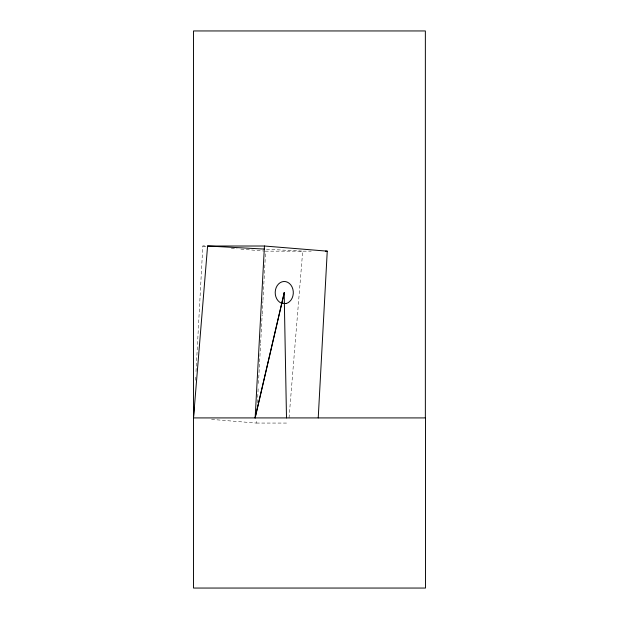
<?xml version="1.0" encoding="UTF-8"?>
<svg xmlns="http://www.w3.org/2000/svg" width="619" height="619" viewBox="0 0 619 619"><rect width="100%" height="100%" fill="white"/><g stroke="black" fill="none" stroke-linecap="round" stroke-linejoin="round"><path stroke-width="0.46" stroke-dasharray="3.1 2.32" d="M195.542 380.252L195.751 376.391M196.014 371.562L202.808 246.014L207.589 246.014M211.582 419.396L256.312 423.063L256.521 419.195M257.411 402.783L258.247 387.332M258.456 383.463L260.591 343.87M260.645 342.903L262.162 314.901M262.216 313.934L262.897 301.376M262.943 300.408L265.249 257.922M265.296 256.955L265.613 251.159L311.202 251.159M289.042 417.918L302.706 251.159L265.234 249.132M256.312 423.063L288.624 423.063M202.808 246.014L206.614 246.323M231.351 248.351L237.062 248.823M240.868 249.132L264.661 251.082"/><path stroke-width="0.93" d="M425.361 417.918L425.361 30.95L193.507 30.95L193.507 588.05L425.493 588.05L425.493 417.918L193.507 417.918L194.08 407.294M318.228 417.918L327.25 251.159L264.445 246.014L255.144 417.918L284.253 292.617L255.067 417.918M193.507 417.918L207.589 246.014L264.445 246.014M325.362 251.159L327.25 251.159M207.589 246.014L264.274 249.078M284.175 292.617L286.496 417.918M286.009 303.542L281.336 303.155A11.134 9.053 -90 0 1 277.204 285.638A11.134 9.053 -90 0 1 291.998 286.845A11.134 9.053 -90 0 1 286.009 303.542"/></g></svg>
